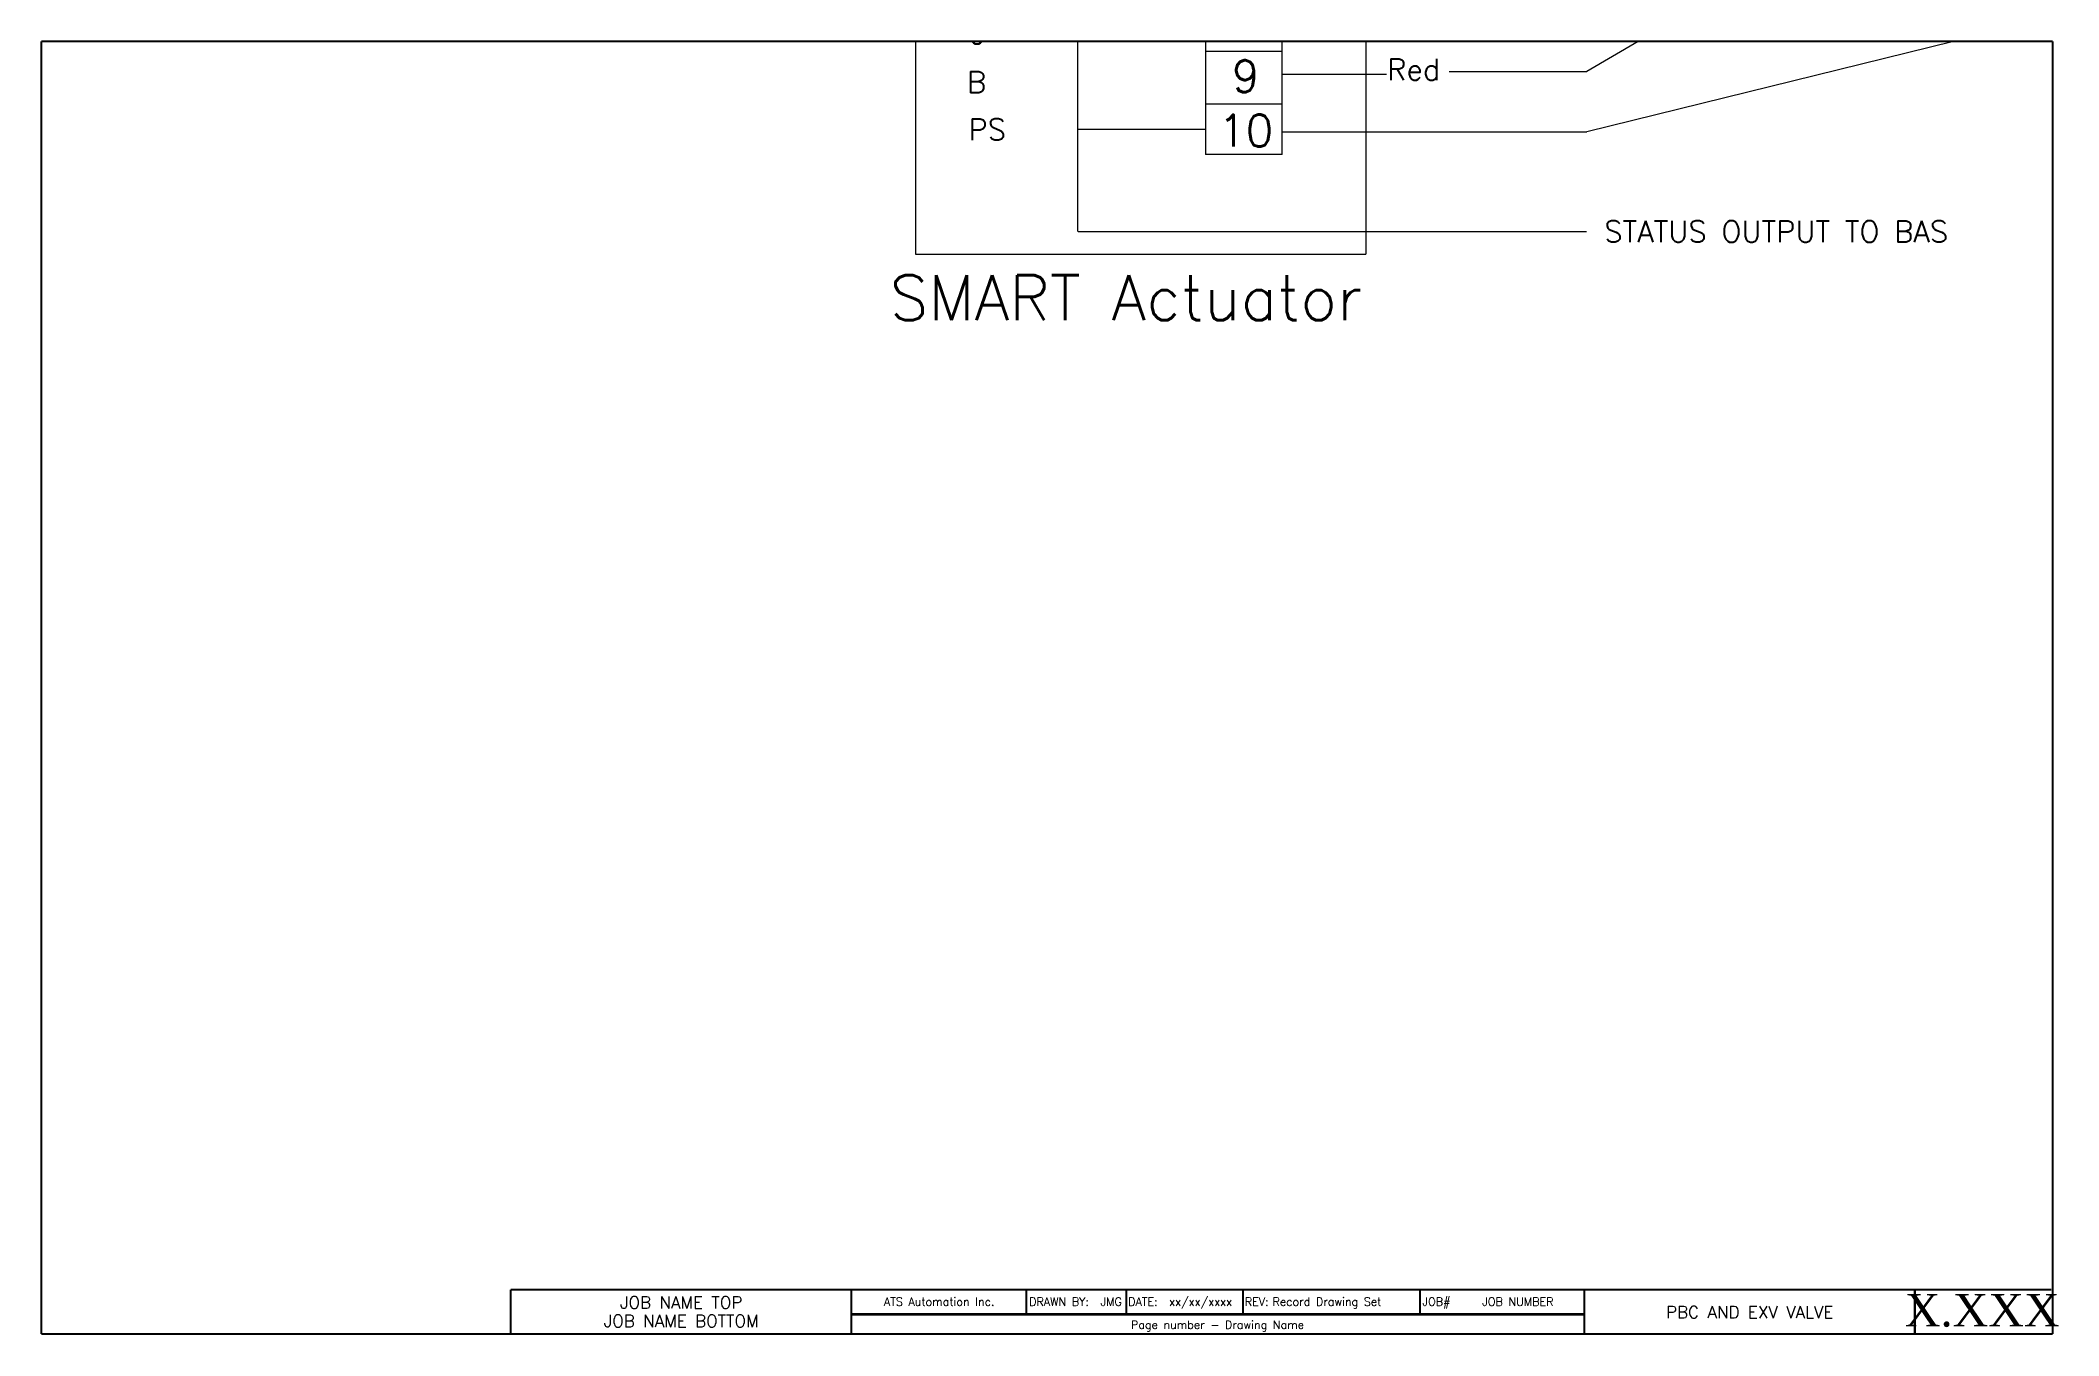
# Paper-space layout 'Layout1' of a CAD drawing. Extents: x 0.7 to 16.1, y 0.3 to 10.3.
# The model-space entities are those that its viewports show. They can reach past a viewport. Long polylines and large blocks are cut down to what shows.
import ezdxf
from ezdxf.enums import TextEntityAlignment as Align

# ---------------------------------------------------------------- set-up
doc = ezdxf.new("R2010")
doc.units = 0
doc.header["$LTSCALE"] = 96
doc.header["$MEASUREMENT"] = 0
doc.layers.get('0').update_dxf_attribs({"linetype": 'CONTINUOUS'})
for name, color, linetype in [('510PS1', 2, 'CONTINUOUS'), ('COMP', 4, 'CONTINUOUS'), ('FLO_FEEDBACK_DUAL_VOLTAGE', 1, 'CONTINUOUS'), ('MVIEW', 1, 'CONTINUOUS'), ('Text', 7, 'CONTINUOUS')]:
    doc.layers.add(name, color=color, linetype=linetype)
doc.styles.add('CENTURY', font='century')
doc.styles.add('Romans', font='romans.shx')
doc.styles.get("Standard").update_dxf_attribs({"font": 'ROMANS'})

# ---------------------------------------------------------------- blocks, each defined once
blk = doc.blocks.new('ats-flat-3')
at = {"layer": 'MVIEW'}
for points, const_width in [([(16.064, 0.678), (4.26, 0.678)], 0.0156), ([(4.26, 0.335), (4.26, 0.678)], 0.0156), ([(6.871, 0.335), (6.871, 0.678)], 0.0156), ([(8.211, 0.496), (8.211, 0.678)], 0.0156), ([(8.977, 0.491), (8.977, 0.678)], 0.0156), ([(9.871, 0.491), (9.871, 0.678)], 0.0156), ([(11.227, 0.491), (11.227, 0.678)], 0.0156), ([(12.486, 0.335), (12.486, 0.678)], 0.0156), ([(15.017, 0.335), (15.017, 0.678)], 0.0156), ([(6.871, 0.491), (12.486, 0.491)], 0.0208)]:
    blk.add_lwpolyline(points, dxfattribs=dict(at, const_width=const_width))
at = {"layer": 'Text', "style": 'Romans'}
for s, p in [('DRAWN BY:', (8.232, 0.556)), ('DATE:', (8.991, 0.556)), ('REV:', (9.884, 0.556)), ('JOB#', (11.245, 0.556))]:
    blk.add_text(s, height=0.0625, dxfattribs=at).set_placement(p)
at = {"layer": 'Text'}
for tag, height, p in [('JOBNAMETOP', 0.0938, (5.567, 0.534)), ('TITLETOP', 0.0938, (13.752, 0.534)), ('JOBNAMEBOTTOM', 0.0938, (5.567, 0.392)), ('TITLEBOTTOM', 0.0938, (13.752, 0.392)), ('TITLE', 0.0938, (13.752, 0.46)), ('DRAWNAME', 0.0625, (9.675, 0.379))]:
    blk.add_attdef(tag, text='', height=height, dxfattribs=at).set_placement(p, align=Align.CENTER)
for tag, height, style, p in [('DRAFTER', 0.0625, 'Romans', (8.861, 0.556)), ('PAGE', 0.25, 'CENTURY', (15.533, 0.397)), ('OFFICE', 0.0625, 'Romans', (7.543, 0.556)), ('DATE', 0.0625, 'Romans', (9.546, 0.556)), ('JOBNUM', 0.0625, 'Romans', (11.976, 0.556))]:
    blk.add_attdef(tag, text='', height=height, dxfattribs=dict(at, style=style)).set_placement(p, align=Align.CENTER)
blk.add_attdef('REVISED', (10.097, 0.556), '', height=0.0625, dxfattribs=at)

msp = doc.modelspace()

# ---------------------------------------------------------------- linework, layer by layer
at = {"layer": '510PS1', "color": 0}
for p, q in [((708.9, 1325.3), (708.9, 827.3)), ((1040, 1325.3), (1040, 827.3)), ((828.1, 1065.4), (828.1, 844)), ((708.9, 827.3), (1040, 827.3))]:
    msp.add_line(p, q, dxfattribs=at)
at = {"layer": 'FLO_FEEDBACK_DUAL_VOLTAGE', "color": 0}
for p, q in [((922.2, 1274.2), (922.2, 900.7)), ((978.5, 900.7), (978.5, 1274.2)), ((1539.4, 1000.5), (1202.6, 917.5)), ((1268, 1000.2), (1202.6, 961.7)), ((978.5, 976.6), (922.2, 976.6)), ((978.5, 959.9), (1055.3, 959.9)), ((1101.3, 961.7), (1202.6, 961.7)), ((978.5, 937.7), (922.2, 937.7)), ((828.1, 919.4), (922.2, 919.4)), ((978.5, 917.5), (1202.6, 917.5)), ((978.5, 900.7), (922.2, 900.7)), ((828.4, 844), (1202.5, 844))]:
    msp.add_line(p, q, dxfattribs=at)

# ---------------------------------------------------------------- texts
at = {"layer": '510PS1', "color": 0}
for s, height, p in [('G', 15.7, (746.7, 982.2)), ('Red', 15.7, (1055.8, 955.4)), ('B', 15.7, (746.7, 946.2)), ('PS', 15.7, (747.8, 911.3)), ('STATUS OUTPUT TO BAS', 15.695, (1215.5, 836.2)), ('SMART Actuator', 33.083, (690, 778.8))]:
    msp.add_text(s, height=height, dxfattribs=at).set_placement(p)
at = {"layer": 'FLO_FEEDBACK_DUAL_VOLTAGE', "color": 0}
for s, height, p in [('8', 23.5, (941.6, 984.5)), ('9', 23.5, (941.6, 946.6)), ('10', 23.54, (931.6, 906.6))]:
    msp.add_text(s, height=height, dxfattribs=at).set_placement(p)

psp = doc.layouts.get("Layout1")

# ---------------------------------------------------------------- linework, layer by layer
at = {"const_width": 0.0156}
for points in [[(16.072, 0.339), (16.072, 10.245)], [(0.665, 0.339), (16.072, 0.339)]]:
    psp.add_lwpolyline(points, dxfattribs=at)
at = {"layer": 'MVIEW', "const_width": 0.0156}
for points in [[(16.072, 10.245), (0.665, 10.245)], [(0.665, 10.245), (0.665, 0.339)]]:
    psp.add_lwpolyline(points, dxfattribs=at)

# ---------------------------------------------------------------- block references
at = {"layer": 'COMP'}
ref = psp.add_blockref('ats-flat-3', (0, 0), dxfattribs=at)
ref.add_attrib('TITLE', 'PBC AND EXV VALVE', dxfattribs={"layer": 'Text', "height": 0.09375, "style": 'Romans'}).set_placement((13.752, 0.46), align=Align.CENTER)
ref.add_attrib('OFFICE', 'ATS Automation Inc.', dxfattribs={"layer": 'Text', "height": 0.0625, "style": 'Romans'}).set_placement((7.543, 0.556), align=Align.CENTER)
ref.add_attrib('DRAFTER', 'JMG', dxfattribs={"layer": 'Text', "height": 0.0625, "style": 'Romans'}).set_placement((8.861, 0.556), align=Align.CENTER)
ref.add_attrib('DATE', 'xx/xx/xxxx', dxfattribs={"layer": 'Text', "height": 0.0625, "style": 'Romans'}).set_placement((9.546, 0.556), align=Align.CENTER)
ref.add_attrib('REVISED', 'Record Drawing Set', (10.097, 0.556), dxfattribs={"layer": 'Text', "height": 0.0625, "style": 'Romans'})
ref.add_attrib('JOBNAMETOP', 'JOB NAME TOP', dxfattribs={"layer": 'Text', "height": 0.09375, "style": 'Romans'}).set_placement((5.567, 0.534), align=Align.CENTER)
ref.add_attrib('JOBNAMEBOTTOM', 'JOB NAME BOTTOM', dxfattribs={"layer": 'Text', "height": 0.09375, "style": 'Romans'}).set_placement((5.567, 0.392), align=Align.CENTER)
ref.add_attrib('DRAWNAME', 'Page number - Drawing Name', dxfattribs={"layer": 'Text', "height": 0.0625, "style": 'Romans'}).set_placement((9.675, 0.379), align=Align.CENTER)
ref.add_attrib('JOBNUM', 'JOB NUMBER', dxfattribs={"layer": 'Text', "height": 0.0625, "style": 'Romans'}).set_placement((11.976, 0.556), align=Align.CENTER)
ref.add_attrib('PAGE', 'X.XXX', dxfattribs={"layer": 'Text', "height": 0.25, "style": 'CENTURY'}).set_placement((15.533, 0.397), align=Align.CENTER)

# ---------------------------------------------------------------- viewports
at = {"layer": 'MVIEW'}
psp.add_viewport(center=(8.368, 5.293), size=(15.405, 9.90426), view_center_point=(805.5, 508.5), view_height=951, dxfattribs=at)

doc.saveas('drawing.dxf')
